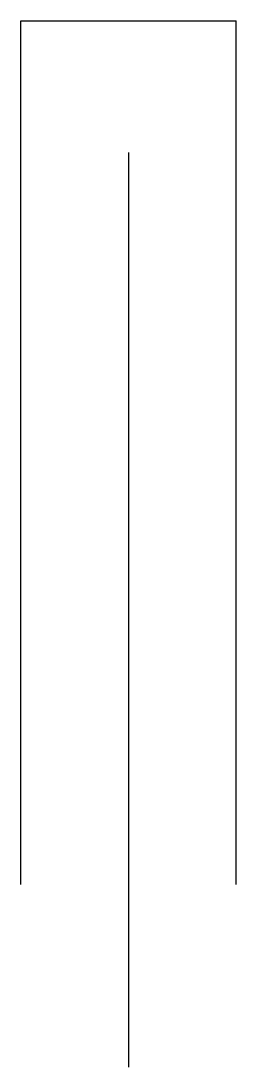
# Model space of a CAD drawing. Header units: metres. Extents: x -21611.4 to -21607.6, y -12476.5 to -12458.3.
import ezdxf

# ---------------------------------------------------------------- set-up
doc = ezdxf.new("R2010")
doc.units = ezdxf.units.M

msp = doc.modelspace()

# ---------------------------------------------------------------- linework, layer by layer
for p, q in [((-21611.37, -12458.27), (-21607.62, -12458.27)), ((-21611.37, -12473.31), (-21611.37, -12458.27)), ((-21607.62, -12473.31), (-21607.62, -12458.27)), ((-21609.49, -12476.49), (-21609.49, -12460.56))]:
    msp.add_line(p, q)

doc.saveas('drawing.dxf')
